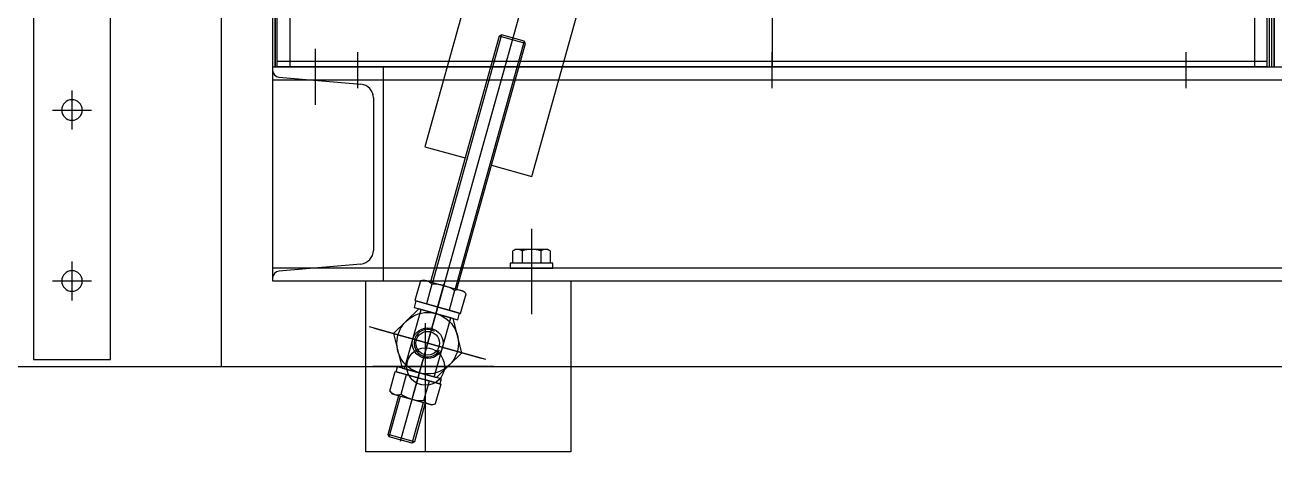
# Model space of a CAD drawing. Header units: millimetres. Extents: x 0 to 356400, y 0 to 68257.
# Drawn here: x 334516 to 335248, y 30489 to 30738 of the extents above; entities that cross this region are included whole.
import ezdxf
from ezdxf.lldxf.tags import DXFTag

# ---------------------------------------------------------------- set-up
doc = ezdxf.new("R2010")
doc.units = ezdxf.units.MM
doc.header["$LTSCALE"] = 75
doc.linetypes.add('CEN', pattern=[62, 60, -1, 0, -1])
for name, color, linetype in [('1.중심선', 1, 'CENTER'), ('8', 8, 'Continuous'), ('A-CEN', 1, 'CEN')]:
    doc.layers.add(name, color=color, linetype=linetype)
doc.styles.get("Standard").update_dxf_attribs({"font": 'arial.ttf'})
tags = doc.linetypes.add('CENTER', pattern=[2, 1.25, -0.25, 0.25, -0.25]).pattern_tags.tags
tags[10:11] = [DXFTag(74, 4), DXFTag(75, 0), DXFTag(340, '0'), DXFTag(46, 1.0), DXFTag(50, 0.0), DXFTag(44, 0.0), DXFTag(45, 0.0)]
tags[8:9] = [DXFTag(74, 4), DXFTag(75, 0), DXFTag(340, '0'), DXFTag(46, 1.0), DXFTag(50, 0.0), DXFTag(44, 0.0), DXFTag(45, 0.0)]
tags[6:7] = [DXFTag(74, 4), DXFTag(75, 0), DXFTag(340, '0'), DXFTag(46, 1.0), DXFTag(50, 0.0), DXFTag(44, 0.0), DXFTag(45, 0.0)]
tags[4:5] = [DXFTag(74, 4), DXFTag(75, 0), DXFTag(340, '0'), DXFTag(46, 1.0), DXFTag(50, 0.0), DXFTag(44, 0.0), DXFTag(45, 0.0)]

# ---------------------------------------------------------------- blocks, each defined once
blk = doc.blocks.new('DOOR-1')
at = {"color": 7}
blk.add_lwpolyline([(2964.2, 790.06), (2964.2, 1875.06), (2964.2, 1875.06), (2964.2, 1880.06), (2964.2, 1880.06), (2964.2, 1945.06), (3410.23, 1945.06), (3410.23, -734.94), (2789.2, -734.94), (2789.2, 3278.56)], dxfattribs=at)
blk.add_lwpolyline([(2854.2, 820.06), (2899.2, 820.06), (2899.2, -730.9), (2854.2, -730.9)], close=True, dxfattribs=at)
at = {"lineweight": 25}
for centre in [(2876.7, -584.94), (2876.7, -684.94)]:
    blk.add_circle(centre, 6, dxfattribs=at)
at = {"layer": '1.중심선', "lineweight": 25}
for p, q in [((2876.7, -573.58), (2876.7, -596.29)), ((2888.06, -584.94), (2865.35, -584.94)), ((2876.7, -673.58), (2876.7, -696.29)), ((2888.06, -684.94), (2865.35, -684.94))]:
    blk.add_line(p, q, dxfattribs=at)
blk = doc.blocks.new('G$CFADF2E56')
at = {"layer": '8'}
for p, q in [((290.33, 3225, 0), (290.33, 925, 0)), ((291.83, 3225, 0), (291.83, 925, 0)), ((291.83, 925, 0), (291.83, 3225, 0)), ((300.33, 3225, 0), (300.33, 925, 0)), ((582.83, 3225, 0), (582.83, 925, 0)), ((865.33, 3225, 0), (865.33, 925, 0)), ((873.83, 3225, 0), (873.83, 925, 0)), ((875.33, 3225, 0), (875.33, 925, 0)), ((875.33, 3225, 0), (875.33, 925, 0)), ((876.83, 3225, 0), (876.83, 925, 0)), ((876.83, 925, 0), (876.83, 3225, 0)), ((1064.17, 3208.46, 0), (365.69, 708.33, 0)), ((1016.53, 3158.74, 0), (379.51, 878.56, 0)), ((442.11, 861.07, 0), (1079.14, 3141.26, 0)), ((292.83, 955.5, 0), (292.83, 925.5, 0)), ((872.83, 925.5, 0), (872.83, 955.5, 0)), ((430.99, 942.05, 0), (365.06, 706.08, 0)), ((422.99, 943.16, 0), (382.85, 799.47, 0)), ((424.33, 943.91, 0), (383.89, 799.18, 0)), ((437.65, 940.19, 0), (397.22, 795.46, 0)), ((398.26, 795.17, 0), (438.4, 938.85, 0)), ((424.33, 943.91, 0), (422.99, 943.16, 0)), ((438.4, 938.85, 0), (422.99, 943.16, 0)), ((437.65, 940.19, 0), (424.33, 943.91, 0)), ((438.4, 938.85, 0), (437.65, 940.19, 0)), ((315.33, 935.83, 0), (315.33, 902.99, 0)), ((340.33, 912.75, 0), (340.33, 933.75, 0)), ((340.33, 920.5, 0), (340.33, 933.5, 0)), ((582.83, 912.75, 0), (582.83, 933.75, 0)), ((582.83, 920.5, 0), (582.83, 933.5, 0)), ((825.33, 912.75, 0), (825.33, 933.75, 0)), ((825.33, 920.5, 0), (825.33, 933.5, 0)), ((290.33, 925, 0), (290.33, 923.25, 0)), ((355.33, 925, 0), (290.33, 925, 0)), ((290.33, 925, 0), (290.33, 800, 0)), ((2045.74, 925, 0), (290.33, 925, 0)), ((875.33, 925, 0), (290.33, 925, 0)), ((292.83, 928.5, 0), (872.83, 928.5, 0)), ((292.83, 925.5, 0), (872.83, 925.5, 0)), ((355.33, 800, 0), (355.33, 925, 0)), ((522.83, 925.5, 0), (522.83, 925, 0)), ((551.63, 925.5, 0), (551.63, 925, 0)), ((552.83, 925.5, 0), (552.83, 925, 0)), ((612.83, 925.5, 0), (612.83, 925, 0)), ((614.03, 925.5, 0), (614.03, 925, 0)), ((642.83, 925.5, 0), (642.83, 925, 0)), ((1460.33, 925, 0), (875.33, 925, 0)), ((2045.74, 917.5, 0), (290.33, 917.5, 0)), ((293.99, 919.26, 0), (342.03, 915.06, 0)), ((349.33, 907.09, 0), (349.33, 817.91, 0)), ((379.51, 878.56, 0), (403.1, 871.97, 0)), ((418.51, 867.66, 0), (442.11, 861.07, 0)), ((441.93, 830.53, 0), (441.93, 780.53, 0)), ((432.43, 818.5, 0), (430.96, 817.65, 0)), ((430.96, 810.5, 0), (430.96, 817.65, 0)), ((451.43, 818.5, 0), (432.43, 818.5, 0)), ((436.44, 817.65, 0), (436.44, 810.5, 0)), ((447.41, 817.65, 0), (447.41, 810.5, 0)), ((452.9, 817.65, 0), (451.43, 818.5, 0)), ((452.9, 817.65, 0), (452.9, 810.5, 0)), ((2045.74, 807.5, 0), (290.33, 807.5, 0)), ((342.03, 809.94, 0), (293.99, 805.74, 0)), ((454.43, 810.5, 0), (429.43, 810.5, 0)), ((429.43, 810.5, 0), (429.43, 807.5, 0)), ((429.43, 807.5, 0), (454.43, 807.5, 0)), ((452.9, 810.5, 0), (430.96, 810.5, 0)), ((454.43, 807.5, 0), (454.43, 810.5, 0)), ((290.33, 801.75, 0), (290.33, 800, 0)), ((290.33, 800, 0), (355.33, 800, 0)), ((290.33, 800, 0), (2045.74, 800, 0)), ((344.93, 700, 0), (344.93, 800, 0)), ((344.93, 800, 0), (464.93, 800, 0)), ((376.92, 800.01, 0), (373.71, 788.53, 0)), ((376.92, 800.01, 0), (379, 800.55, 0)), ((379, 800.55, 0), (402.11, 794.09, 0)), ((383.59, 798.15, 0), (380.38, 786.66, 0)), ((386.79, 783.84, 0), (390.82, 798.28, 0)), ((464.93, 800, 0), (464.93, 700, 0)), ((372.26, 731.83, 0), (390.02, 795.39, 0)), ((396.94, 794.42, 0), (393.73, 782.93, 0)), ((400.4, 781.07, 0), (403.61, 792.56, 0)), ((402.11, 794.09, 0), (403.61, 792.56, 0)), ((375.97, 783.74, 0), (361.12, 769.2, 0)), ((367.63, 748.7, 0), (377.31, 783.37, 0)), ((374.25, 788.38, 0), (373.17, 784.52, 0)), ((373.17, 784.52, 0), (398.79, 777.37, 0)), ((373.71, 788.53, 0), (400.4, 781.07, 0)), ((399.87, 781.22, 0), (374.25, 788.38, 0)), ((395.99, 778.15, 0), (375.97, 783.74, 0)), ((384.96, 743.85, 0), (394.65, 778.52, 0)), ((401.15, 758.02, 0), (395.99, 778.15, 0)), ((398.79, 777.37, 0), (399.87, 781.22, 0)), ((415.15, 754.11, 0), (347.12, 773.11, 0)), ((349.84, 772.35, 0), (412.44, 754.86, 0)), ((361.12, 769.2, 0), (366.28, 749.07, 0)), ((379.93, 700, 0), (379.93, 775.35, 0)), ((386.3, 743.48, 0), (401.15, 758.02, 0)), ((419.93, 750, 0), (349.07, 750, 0)), ((358.93, 735.62, 0), (362.14, 747.11, 0)), ((362.14, 747.11, 0), (388.83, 739.65, 0)), ((362.68, 746.96, 0), (363.48, 749.85, 0)), ((388.29, 739.8, 0), (362.68, 746.96, 0)), ((389.1, 742.69, 0), (363.48, 749.85, 0)), ((366.28, 749.07, 0), (386.3, 743.48, 0)), ((365.6, 733.76, 0), (368.81, 745.24, 0)), ((375.75, 744.34, 0), (371.72, 729.9, 0)), ((378.95, 730.03, 0), (382.16, 741.52, 0)), ((388.83, 739.65, 0), (385.62, 728.16, 0)), ((389.1, 742.69, 0), (388.29, 739.8, 0)), ((357.92, 710.24, 0), (364.28, 733.01, 0)), ((358.67, 708.91, 0), (365.32, 732.72, 0)), ((358.93, 735.62, 0), (360.43, 734.09, 0)), ((360.43, 734.09, 0), (383.54, 727.63, 0)), ((372, 705.18, 0), (378.65, 729, 0)), ((379.69, 728.71, 0), (373.33, 705.94, 0)), ((383.54, 727.63, 0), (385.62, 728.16, 0)), ((358.67, 708.91, 0), (357.92, 710.24, 0)), ((373.33, 705.94, 0), (357.92, 710.24, 0)), ((372, 705.18, 0), (358.67, 708.91, 0)), ((373.33, 705.94, 0), (372, 705.18, 0)), ((464.93, 700, 0), (344.93, 700, 0))]:
    blk.add_line(p, q, dxfattribs=at)
for centre, radius in [((381.14, 763.61, 0), 18), ((381.14, 763.61, 0), 9), ((381.14, 763.61, 0), 6.92), ((379.93, 750, 0), 11)]:
    blk.add_circle(centre, radius, dxfattribs=at)
for centre, radius, start, end in [((294.33, 923.25, 0), 4, 179.99947, 264.99745), ((341.33, 907.09, 0), 8, 359.99947, 84.99745), ((341.33, 817.91, 0), 8, 275.00255, 0.00053), ((433.7, 813.65, 0), 4.85, 55.59101, 124.40899), ((441.93, 799.46, 0), 19, 73.21986, 106.78014), ((450.16, 813.65, 0), 4.85, 55.59101, 124.40899), ((294.33, 801.75, 0), 4, 95.00255, 180.00053), ((378.9, 794.21, 0), 6.13, 39.98198, 108.79995), ((384.26, 774.16, 0), 24, 74.79116, 91.58956), ((383.93, 774.25, 0), 24, 57.19237, 73.99077), ((398.91, 788.62, 0), 6.13, 39.98198, 108.79995), ((381.14, 763.61, 0), 8, 59.39097, 329.39097), ((363.63, 739.56, 0), 6.13, 219.98198, 288.79995), ((378.61, 753.93, 0), 24, 237.19237, 253.99077), ((378.28, 754.02, 0), 24, 254.79116, 271.58956), ((383.65, 733.97, 0), 6.13, 219.98198, 288.79995)]:
    blk.add_arc(centre, radius, start, end, dxfattribs=at)
at = {"layer": '8', "text_generation_flag": 4, "flags": 1}
for tag, p, rotation in [('MATERIAL', (1084.5, 20321), 180), ('ENAME', (1084.5, 20323), 180), ('NAME', (1084.5, 20324), 180), ('SPEC', (1084.5, 20322), 180), ('REMARK', (1084.5, 20317), 180), ('WEIGHT', (1084.5, 20320), 180), ('MAKER', (1084.5, 20318), 180), ('USER1', (1084.5, 20316), 180), ('USER2', (1084.5, 20315), 180), ('USER3', (1084.5, 20314), 180), ('USER4', (1084.5, 20313), 180), ('PRICE', (1084.5, 20319), 180), ('USER5', (1084.5, 20312), 180), ('QTY', (1084.5, 20311), 180), ('NAME', (525.5, 20272), 270), ('ENAME', (526.5, 20272), 270), ('SPEC', (527.5, 20272), 270), ('MATERIAL', (528.5, 20272), 270), ('WEIGHT', (529.5, 20272), 270), ('PRICE', (530.5, 20272), 270), ('MAKER', (531.5, 20272), 270), ('REMARK', (532.5, 20272), 270), ('USER1', (533.5, 20272), 270), ('USER2', (534.5, 20272), 270), ('USER3', (535.5, 20272), 270), ('USER4', (536.5, 20272), 270), ('USER5', (537.5, 20272), 270), ('QTY', (538.5, 20272), 270), ('ENAME', (504.83, 20248), 180), ('NAME', (504.83, 20249), 180), ('SPEC', (504.83, 20247), 180), ('MATERIAL', (504.83, 20246), 180), ('REMARK', (504.83, 20242), 180), ('WEIGHT', (504.83, 20245), 180), ('MAKER', (504.83, 20243), 180), ('USER1', (504.83, 20241), 180), ('USER2', (504.83, 20240), 180), ('PRICE', (504.83, 20244), 180), ('USER4', (504.83, 20238), 180), ('USER5', (504.83, 20237), 180), ('USER3', (504.83, 20239), 180), ('QTY', (504.83, 20236), 180), ('MATERIAL', (1084.5, 19421), 180), ('WEIGHT', (1084.5, 19420), 180), ('ENAME', (1084.5, 19423), 180), ('NAME', (1084.5, 19424), 180), ('SPEC', (1084.5, 19422), 180), ('REMARK', (1084.5, 19417), 180), ('MAKER', (1084.5, 19418), 180), ('USER1', (1084.5, 19416), 180), ('USER2', (1084.5, 19415), 180), ('USER3', (1084.5, 19414), 180), ('USER4', (1084.5, 19413), 180), ('PRICE', (1084.5, 19419), 180), ('USER5', (1084.5, 19412), 180), ('QTY', (1084.5, 19411), 180), ('NAME', (525.5, 19372), 270), ('ENAME', (526.5, 19372), 270), ('SPEC', (527.5, 19372), 270), ('MATERIAL', (528.5, 19372), 270), ('WEIGHT', (529.5, 19372), 270), ('PRICE', (530.5, 19372), 270), ('MAKER', (531.5, 19372), 270), ('REMARK', (532.5, 19372), 270), ('USER1', (533.5, 19372), 270), ('USER2', (534.5, 19372), 270), ('USER3', (535.5, 19372), 270), ('USER4', (536.5, 19372), 270), ('USER5', (537.5, 19372), 270), ('QTY', (538.5, 19372), 270), ('ENAME', (504.83, 19348), 180), ('NAME', (504.83, 19349), 180), ('SPEC', (504.83, 19347), 180), ('MATERIAL', (504.83, 19346), 180), ('REMARK', (504.83, 19342), 180), ('WEIGHT', (504.83, 19345), 180), ('MAKER', (504.83, 19343), 180), ('USER1', (504.83, 19341), 180), ('USER2', (504.83, 19340), 180), ('PRICE', (504.83, 19344), 180), ('USER4', (504.83, 19338), 180), ('USER5', (504.83, 19337), 180), ('USER3', (504.83, 19339), 180), ('QTY', (504.83, 19336), 180), ('MATERIAL', (1084.5, 18521), 180), ('WEIGHT', (1084.5, 18520), 180), ('ENAME', (1084.5, 18523), 180), ('NAME', (1084.5, 18524), 180), ('SPEC', (1084.5, 18522), 180), ('REMARK', (1084.5, 18517), 180), ('MAKER', (1084.5, 18518), 180), ('USER1', (1084.5, 18516), 180), ('USER2', (1084.5, 18515), 180), ('USER3', (1084.5, 18514), 180), ('USER4', (1084.5, 18513), 180), ('PRICE', (1084.5, 18519), 180), ('USER5', (1084.5, 18512), 180), ('QTY', (1084.5, 18511), 180), ('NAME', (525.5, 18472), 270), ('ENAME', (526.5, 18472), 270), ('SPEC', (527.5, 18472), 270), ('MATERIAL', (528.5, 18472), 270), ('WEIGHT', (529.5, 18472), 270), ('PRICE', (530.5, 18472), 270), ('MAKER', (531.5, 18472), 270), ('REMARK', (532.5, 18472), 270), ('USER1', (533.5, 18472), 270), ('USER2', (534.5, 18472), 270), ('USER3', (535.5, 18472), 270), ('USER4', (536.5, 18472), 270), ('USER5', (537.5, 18472), 270), ('QTY', (538.5, 18472), 270), ('ENAME', (504.83, 18448), 180), ('NAME', (504.83, 18449), 180), ('SPEC', (504.83, 18447), 180), ('MATERIAL', (504.83, 18446), 180), ('REMARK', (504.83, 18442), 180), ('WEIGHT', (504.83, 18445), 180), ('MAKER', (504.83, 18443), 180), ('USER1', (504.83, 18441), 180), ('USER2', (504.83, 18440), 180), ('USER3', (504.83, 18439), 180), ('PRICE', (504.83, 18444), 180), ('USER4', (504.83, 18438), 180), ('USER5', (504.83, 18437), 180), ('QTY', (504.83, 18436), 180), ('MATERIAL', (1084.5, 17621), 180), ('WEIGHT', (1084.5, 17620), 180), ('ENAME', (1084.5, 17623), 180), ('PRICE', (1084.5, 17619), 180), ('NAME', (1084.5, 17624), 180), ('SPEC', (1084.5, 17622), 180), ('REMARK', (1084.5, 17617), 180), ('MAKER', (1084.5, 17618), 180), ('USER1', (1084.5, 17616), 180), ('USER2', (1084.5, 17615), 180), ('USER3', (1084.5, 17614), 180), ('USER4', (1084.5, 17613), 180), ('USER5', (1084.5, 17612), 180), ('QTY', (1084.5, 17611), 180), ('NAME', (525.5, 17572), 270), ('ENAME', (526.5, 17572), 270), ('SPEC', (527.5, 17572), 270), ('MATERIAL', (528.5, 17572), 270), ('WEIGHT', (529.5, 17572), 270), ('PRICE', (530.5, 17572), 270), ('MAKER', (531.5, 17572), 270), ('REMARK', (532.5, 17572), 270), ('USER1', (533.5, 17572), 270), ('USER2', (534.5, 17572), 270), ('USER3', (535.5, 17572), 270), ('USER4', (536.5, 17572), 270), ('USER5', (537.5, 17572), 270), ('QTY', (538.5, 17572), 270), ('MATERIAL', (504.83, 17546), 180), ('ENAME', (504.83, 17548), 180), ('NAME', (504.83, 17549), 180), ('SPEC', (504.83, 17547), 180), ('REMARK', (504.83, 17542), 180), ('WEIGHT', (504.83, 17545), 180), ('MAKER', (504.83, 17543), 180), ('USER1', (504.83, 17541), 180), ('USER2', (504.83, 17540), 180), ('USER3', (504.83, 17539), 180), ('PRICE', (504.83, 17544), 180), ('USER4', (504.83, 17538), 180), ('USER5', (504.83, 17537), 180), ('QTY', (504.83, 17536), 180), ('MATERIAL', (1084.5, 16721), 180), ('WEIGHT', (1084.5, 16720), 180), ('ENAME', (1084.5, 16723), 180), ('PRICE', (1084.5, 16719), 180), ('NAME', (1084.5, 16724), 180), ('SPEC', (1084.5, 16722), 180), ('REMARK', (1084.5, 16717), 180), ('MAKER', (1084.5, 16718), 180), ('USER1', (1084.5, 16716), 180), ('USER2', (1084.5, 16715), 180), ('USER3', (1084.5, 16714), 180), ('USER4', (1084.5, 16713), 180), ('USER5', (1084.5, 16712), 180), ('QTY', (1084.5, 16711), 180), ('NAME', (525.5, 16672), 270), ('ENAME', (526.5, 16672), 270), ('SPEC', (527.5, 16672), 270), ('MATERIAL', (528.5, 16672), 270), ('WEIGHT', (529.5, 16672), 270), ('PRICE', (530.5, 16672), 270), ('MAKER', (531.5, 16672), 270), ('REMARK', (532.5, 16672), 270), ('USER1', (533.5, 16672), 270), ('USER2', (534.5, 16672), 270), ('USER3', (535.5, 16672), 270), ('USER4', (536.5, 16672), 270), ('USER5', (537.5, 16672), 270), ('QTY', (538.5, 16672), 270), ('MATERIAL', (504.83, 16646), 180), ('ENAME', (504.83, 16648), 180), ('NAME', (504.83, 16649), 180), ('SPEC', (504.83, 16647), 180), ('REMARK', (504.83, 16642), 180), ('WEIGHT', (504.83, 16645), 180), ('MAKER', (504.83, 16643), 180), ('USER1', (504.83, 16641), 180), ('USER2', (504.83, 16640), 180), ('USER3', (504.83, 16639), 180), ('PRICE', (504.83, 16644), 180), ('USER4', (504.83, 16638), 180), ('USER5', (504.83, 16637), 180), ('QTY', (504.83, 16636), 180), ('MATERIAL', (1084.5, 15821), 180), ('WEIGHT', (1084.5, 15820), 180), ('ENAME', (1084.5, 15823), 180), ('PRICE', (1084.5, 15819), 180), ('NAME', (1084.5, 15824), 180), ('SPEC', (1084.5, 15822), 180), ('REMARK', (1084.5, 15817), 180), ('MAKER', (1084.5, 15818), 180), ('USER1', (1084.5, 15816), 180), ('USER2', (1084.5, 15815), 180), ('USER3', (1084.5, 15814), 180), ('USER4', (1084.5, 15813), 180), ('USER5', (1084.5, 15812), 180), ('QTY', (1084.5, 15811), 180), ('NAME', (525.5, 15772), 270), ('ENAME', (526.5, 15772), 270), ('SPEC', (527.5, 15772), 270), ('MATERIAL', (528.5, 15772), 270), ('WEIGHT', (529.5, 15772), 270), ('PRICE', (530.5, 15772), 270), ('MAKER', (531.5, 15772), 270), ('REMARK', (532.5, 15772), 270), ('USER1', (533.5, 15772), 270), ('USER2', (534.5, 15772), 270), ('USER3', (535.5, 15772), 270), ('USER4', (536.5, 15772), 270), ('USER5', (537.5, 15772), 270), ('QTY', (538.5, 15772), 270), ('MATERIAL', (504.83, 15746), 180), ('ENAME', (504.83, 15748), 180), ('NAME', (504.83, 15749), 180), ('SPEC', (504.83, 15747), 180), ('REMARK', (504.83, 15742), 180), ('WEIGHT', (504.83, 15745), 180), ('MAKER', (504.83, 15743), 180), ('USER4', (504.83, 15738), 180), ('USER1', (504.83, 15741), 180), ('USER2', (504.83, 15740), 180), ('USER3', (504.83, 15739), 180), ('PRICE', (504.83, 15744), 180), ('USER5', (504.83, 15737), 180), ('QTY', (504.83, 15736), 180), ('MATERIAL', (1084.5, 14921), 180), ('WEIGHT', (1084.5, 14920), 180), ('ENAME', (1084.5, 14923), 180), ('MAKER', (1084.5, 14918), 180), ('PRICE', (1084.5, 14919), 180), ('NAME', (1084.5, 14924), 180), ('SPEC', (1084.5, 14922), 180), ('REMARK', (1084.5, 14917), 180), ('USER1', (1084.5, 14916), 180), ('USER2', (1084.5, 14915), 180), ('USER3', (1084.5, 14914), 180), ('USER4', (1084.5, 14913), 180), ('USER5', (1084.5, 14912), 180), ('QTY', (1084.5, 14911), 180), ('NAME', (525.5, 14872), 270), ('ENAME', (526.5, 14872), 270), ('SPEC', (527.5, 14872), 270), ('MATERIAL', (528.5, 14872), 270), ('WEIGHT', (529.5, 14872), 270), ('PRICE', (530.5, 14872), 270), ('MAKER', (531.5, 14872), 270), ('REMARK', (532.5, 14872), 270), ('USER1', (533.5, 14872), 270), ('USER2', (534.5, 14872), 270), ('USER3', (535.5, 14872), 270), ('USER4', (536.5, 14872), 270), ('USER5', (537.5, 14872), 270), ('QTY', (538.5, 14872), 270), ('MATERIAL', (504.83, 14846), 180), ('WEIGHT', (504.83, 14845), 180), ('ENAME', (504.83, 14848), 180), ('NAME', (504.83, 14849), 180), ('SPEC', (504.83, 14847), 180), ('REMARK', (504.83, 14842), 180), ('MAKER', (504.83, 14843), 180), ('USER4', (504.83, 14838), 180), ('USER1', (504.83, 14841), 180), ('USER2', (504.83, 14840), 180), ('USER3', (504.83, 14839), 180), ('PRICE', (504.83, 14844), 180), ('USER5', (504.83, 14837), 180), ('QTY', (504.83, 14836), 180), ('MATERIAL', (1084.5, 14021), 180), ('WEIGHT', (1084.5, 14020), 180), ('ENAME', (1084.5, 14023), 180), ('MAKER', (1084.5, 14018), 180), ('PRICE', (1084.5, 14019), 180), ('NAME', (1084.5, 14024), 180), ('SPEC', (1084.5, 14022), 180), ('REMARK', (1084.5, 14017), 180), ('USER1', (1084.5, 14016), 180), ('USER2', (1084.5, 14015), 180), ('USER3', (1084.5, 14014), 180), ('USER4', (1084.5, 14013), 180), ('USER5', (1084.5, 14012), 180), ('QTY', (1084.5, 14011), 180), ('NAME', (525.5, 13972), 270), ('ENAME', (526.5, 13972), 270), ('SPEC', (527.5, 13972), 270), ('MATERIAL', (528.5, 13972), 270), ('WEIGHT', (529.5, 13972), 270), ('PRICE', (530.5, 13972), 270), ('MAKER', (531.5, 13972), 270), ('REMARK', (532.5, 13972), 270), ('USER1', (533.5, 13972), 270), ('USER2', (534.5, 13972), 270), ('USER3', (535.5, 13972), 270), ('USER4', (536.5, 13972), 270), ('USER5', (537.5, 13972), 270), ('QTY', (538.5, 13972), 270), ('MATERIAL', (504.83, 13946), 180), ('WEIGHT', (504.83, 13945), 180), ('ENAME', (504.83, 13948), 180), ('NAME', (504.83, 13949), 180), ('SPEC', (504.83, 13947), 180), ('REMARK', (504.83, 13942), 180), ('MAKER', (504.83, 13943), 180), ('USER4', (504.83, 13938), 180), ('USER1', (504.83, 13941), 180), ('USER2', (504.83, 13940), 180), ('USER3', (504.83, 13939), 180), ('PRICE', (504.83, 13944), 180), ('USER5', (504.83, 13937), 180), ('QTY', (504.83, 13936), 180), ('MATERIAL', (1084.5, 12321), 180), ('WEIGHT', (1084.5, 12320), 180), ('ENAME', (1084.5, 12323), 180), ('NAME', (1084.5, 12324), 180), ('SPEC', (1084.5, 12322), 180), ('REMARK', (1084.5, 12317), 180), ('MAKER', (1084.5, 12318), 180), ('USER1', (1084.5, 12316), 180), ('USER2', (1084.5, 12315), 180), ('USER3', (1084.5, 12314), 180), ('USER4', (1084.5, 12313), 180), ('USER5', (1084.5, 12312), 180), ('PRICE', (1084.5, 12319), 180), ('QTY', (1084.5, 12311), 180), ('NAME', (525.5, 12272), 270), ('ENAME', (526.5, 12272), 270), ('SPEC', (527.5, 12272), 270), ('MATERIAL', (528.5, 12272), 270), ('WEIGHT', (529.5, 12272), 270), ('PRICE', (530.5, 12272), 270), ('MAKER', (531.5, 12272), 270), ('REMARK', (532.5, 12272), 270), ('USER1', (533.5, 12272), 270), ('USER2', (534.5, 12272), 270), ('USER3', (535.5, 12272), 270), ('USER4', (536.5, 12272), 270), ('USER5', (537.5, 12272), 270), ('QTY', (538.5, 12272), 270), ('ENAME', (504.83, 12248), 180), ('NAME', (504.83, 12249), 180), ('SPEC', (504.83, 12247), 180), ('MATERIAL', (504.83, 12246), 180), ('REMARK', (504.83, 12242), 180), ('WEIGHT', (504.83, 12245), 180), ('MAKER', (504.83, 12243), 180), ('USER1', (504.83, 12241), 180), ('USER2', (504.83, 12240), 180), ('USER3', (504.83, 12239), 180), ('PRICE', (504.83, 12244), 180), ('USER4', (504.83, 12238), 180), ('USER5', (504.83, 12237), 180), ('QTY', (504.83, 12236), 180), ('ENAME', (1084.5, 10623), 180), ('NAME', (1084.5, 10624), 180), ('SPEC', (1084.5, 10622), 180), ('MATERIAL', (1084.5, 10621), 180), ('REMARK', (1084.5, 10617), 180), ('WEIGHT', (1084.5, 10620), 180), ('MAKER', (1084.5, 10618), 180), ('USER1', (1084.5, 10616), 180), ('USER2', (1084.5, 10615), 180), ('USER3', (1084.5, 10614), 180), ('PRICE', (1084.5, 10619), 180), ('USER4', (1084.5, 10613), 180), ('USER5', (1084.5, 10612), 180), ('QTY', (1084.5, 10611), 180), ('NAME', (525.5, 10572), 270), ('ENAME', (526.5, 10572), 270), ('SPEC', (527.5, 10572), 270), ('MATERIAL', (528.5, 10572), 270), ('WEIGHT', (529.5, 10572), 270), ('PRICE', (530.5, 10572), 270), ('MAKER', (531.5, 10572), 270), ('REMARK', (532.5, 10572), 270), ('USER1', (533.5, 10572), 270), ('USER2', (534.5, 10572), 270), ('USER3', (535.5, 10572), 270), ('USER4', (536.5, 10572), 270), ('USER5', (537.5, 10572), 270), ('QTY', (538.5, 10572), 270), ('ENAME', (504.83, 10548), 180), ('NAME', (504.83, 10549), 180), ('MATERIAL', (504.83, 10546), 180), ('REMARK', (504.83, 10542), 180), ('WEIGHT', (504.83, 10545), 180), ('MAKER', (504.83, 10543), 180), ('USER1', (504.83, 10541), 180), ('PRICE', (504.83, 10544), 180), ('SPEC', (504.83, 10547), 180), ('USER4', (504.83, 10538), 180), ('USER5', (504.83, 10537), 180), ('USER2', (504.83, 10540), 180), ('USER3', (504.83, 10539), 180), ('QTY', (504.83, 10536), 180), ('ENAME', (1084.5, 8923), 180), ('NAME', (1084.5, 8924), 180), ('MATERIAL', (1084.5, 8921), 180), ('REMARK', (1084.5, 8917), 180), ('WEIGHT', (1084.5, 8920), 180), ('MAKER', (1084.5, 8918), 180), ('USER1', (1084.5, 8916), 180), ('PRICE', (1084.5, 8919), 180), ('SPEC', (1084.5, 8922), 180), ('USER2', (1084.5, 8915), 180), ('USER3', (1084.5, 8914), 180), ('USER4', (1084.5, 8913), 180), ('USER5', (1084.5, 8912), 180), ('QTY', (1084.5, 8911), 180), ('NAME', (525.5, 8872), 270), ('ENAME', (526.5, 8872), 270), ('SPEC', (527.5, 8872), 270), ('MATERIAL', (528.5, 8872), 270), ('WEIGHT', (529.5, 8872), 270), ('PRICE', (530.5, 8872), 270), ('MAKER', (531.5, 8872), 270), ('REMARK', (532.5, 8872), 270), ('USER1', (533.5, 8872), 270), ('USER2', (534.5, 8872), 270), ('USER3', (535.5, 8872), 270), ('USER4', (536.5, 8872), 270), ('USER5', (537.5, 8872), 270), ('QTY', (538.5, 8872), 270), ('MATERIAL', (504.83, 8846), 180), ('WEIGHT', (504.83, 8845), 180), ('ENAME', (504.83, 8848), 180), ('MAKER', (504.83, 8843), 180), ('PRICE', (504.83, 8844), 180), ('NAME', (504.83, 8849), 180), ('SPEC', (504.83, 8847), 180), ('REMARK', (504.83, 8842), 180), ('USER4', (504.83, 8838), 180), ('USER5', (504.83, 8837), 180), ('USER1', (504.83, 8841), 180), ('USER2', (504.83, 8840), 180), ('USER3', (504.83, 8839), 180), ('QTY', (504.83, 8836), 180), ('MATERIAL', (1084.5, 7221), 180), ('WEIGHT', (1084.5, 7220), 180), ('ENAME', (1084.5, 7223), 180), ('MAKER', (1084.5, 7218), 180), ('PRICE', (1084.5, 7219), 180), ('NAME', (1084.5, 7224), 180), ('SPEC', (1084.5, 7222), 180), ('REMARK', (1084.5, 7217), 180), ('USER1', (1084.5, 7216), 180), ('USER2', (1084.5, 7215), 180), ('USER3', (1084.5, 7214), 180), ('USER4', (1084.5, 7213), 180), ('USER5', (1084.5, 7212), 180), ('QTY', (1084.5, 7211), 180), ('NAME', (525.5, 7172), 270), ('ENAME', (526.5, 7172), 270), ('SPEC', (527.5, 7172), 270), ('MATERIAL', (528.5, 7172), 270), ('WEIGHT', (529.5, 7172), 270), ('PRICE', (530.5, 7172), 270), ('MAKER', (531.5, 7172), 270), ('REMARK', (532.5, 7172), 270), ('USER1', (533.5, 7172), 270), ('USER2', (534.5, 7172), 270), ('USER3', (535.5, 7172), 270), ('USER4', (536.5, 7172), 270), ('USER5', (537.5, 7172), 270), ('QTY', (538.5, 7172), 270), ('MATERIAL', (504.83, 7146), 180), ('WEIGHT', (504.83, 7145), 180), ('ENAME', (504.83, 7148), 180), ('NAME', (504.83, 7149), 180), ('SPEC', (504.83, 7147), 180), ('REMARK', (504.83, 7142), 180), ('MAKER', (504.83, 7143), 180), ('USER4', (504.83, 7138), 180), ('USER5', (504.83, 7137), 180), ('USER1', (504.83, 7141), 180), ('USER2', (504.83, 7140), 180), ('USER3', (504.83, 7139), 180), ('PRICE', (504.83, 7144), 180), ('QTY', (504.83, 7136), 180), ('MATERIAL', (1084.5, 5521), 180), ('WEIGHT', (1084.5, 5520), 180), ('ENAME', (1084.5, 5523), 180), ('NAME', (1084.5, 5524), 180), ('SPEC', (1084.5, 5522), 180), ('REMARK', (1084.5, 5517), 180), ('MAKER', (1084.5, 5518), 180), ('USER1', (1084.5, 5516), 180), ('USER2', (1084.5, 5515), 180), ('USER3', (1084.5, 5514), 180), ('USER4', (1084.5, 5513), 180), ('USER5', (1084.5, 5512), 180), ('PRICE', (1084.5, 5519), 180), ('QTY', (1084.5, 5511), 180), ('NAME', (525.5, 5472), 270), ('ENAME', (526.5, 5472), 270), ('SPEC', (527.5, 5472), 270), ('MATERIAL', (528.5, 5472), 270), ('WEIGHT', (529.5, 5472), 270), ('PRICE', (530.5, 5472), 270), ('MAKER', (531.5, 5472), 270), ('REMARK', (532.5, 5472), 270), ('USER1', (533.5, 5472), 270), ('USER2', (534.5, 5472), 270), ('USER3', (535.5, 5472), 270), ('USER4', (536.5, 5472), 270), ('USER5', (537.5, 5472), 270), ('QTY', (538.5, 5472), 270), ('MATERIAL', (504.83, 5446), 180), ('ENAME', (504.83, 5448), 180), ('NAME', (504.83, 5449), 180), ('SPEC', (504.83, 5447), 180), ('REMARK', (504.83, 5442), 180), ('WEIGHT', (504.83, 5445), 180), ('MAKER', (504.83, 5443), 180), ('USER1', (504.83, 5441), 180), ('USER2', (504.83, 5440), 180), ('USER3', (504.83, 5439), 180), ('PRICE', (504.83, 5444), 180), ('USER4', (504.83, 5438), 180), ('USER5', (504.83, 5437), 180), ('QTY', (504.83, 5436), 180), ('MATERIAL', (1084.5, 3821), 180), ('ENAME', (1084.5, 3823), 180), ('NAME', (1084.5, 3824), 180), ('SPEC', (1084.5, 3822), 180), ('REMARK', (1084.5, 3817), 180), ('WEIGHT', (1084.5, 3820), 180), ('MAKER', (1084.5, 3818), 180), ('USER1', (1084.5, 3816), 180), ('USER2', (1084.5, 3815), 180), ('USER3', (1084.5, 3814), 180), ('PRICE', (1084.5, 3819), 180), ('USER4', (1084.5, 3813), 180), ('USER5', (1084.5, 3812), 180), ('QTY', (1084.5, 3811), 180), ('NAME', (525.5, 3772), 270), ('ENAME', (526.5, 3772), 270), ('SPEC', (527.5, 3772), 270), ('MATERIAL', (528.5, 3772), 270), ('WEIGHT', (529.5, 3772), 270), ('PRICE', (530.5, 3772), 270), ('MAKER', (531.5, 3772), 270), ('REMARK', (532.5, 3772), 270), ('USER1', (533.5, 3772), 270), ('USER2', (534.5, 3772), 270), ('USER3', (535.5, 3772), 270), ('USER4', (536.5, 3772), 270), ('USER5', (537.5, 3772), 270), ('QTY', (538.5, 3772), 270), ('ENAME', (504.83, 3748), 180), ('NAME', (504.83, 3749), 180), ('MATERIAL', (504.83, 3746), 180), ('REMARK', (504.83, 3742), 180), ('WEIGHT', (504.83, 3745), 180), ('MAKER', (504.83, 3743), 180), ('USER1', (504.83, 3741), 180), ('PRICE', (504.83, 3744), 180), ('SPEC', (504.83, 3747), 180), ('USER4', (504.83, 3738), 180), ('USER5', (504.83, 3737), 180), ('USER2', (504.83, 3740), 180), ('USER3', (504.83, 3739), 180), ('QTY', (504.83, 3736), 180), ('ENAME', (1084.5, 2123), 180), ('NAME', (1084.5, 2124), 180), ('MATERIAL', (1084.5, 2121), 180), ('REMARK', (1084.5, 2117), 180), ('WEIGHT', (1084.5, 2120), 180), ('MAKER', (1084.5, 2118), 180), ('USER1', (1084.5, 2116), 180), ('PRICE', (1084.5, 2119), 180), ('SPEC', (1084.5, 2122), 180), ('USER2', (1084.5, 2115), 180), ('USER3', (1084.5, 2114), 180), ('USER4', (1084.5, 2113), 180), ('USER5', (1084.5, 2112), 180), ('QTY', (1084.5, 2111), 180), ('NAME', (525.5, 2072), 270), ('ENAME', (526.5, 2072), 270), ('SPEC', (527.5, 2072), 270), ('MATERIAL', (528.5, 2072), 270), ('WEIGHT', (529.5, 2072), 270), ('PRICE', (530.5, 2072), 270), ('MAKER', (531.5, 2072), 270), ('REMARK', (532.5, 2072), 270), ('USER1', (533.5, 2072), 270), ('USER2', (534.5, 2072), 270), ('USER3', (535.5, 2072), 270), ('USER4', (536.5, 2072), 270), ('USER5', (537.5, 2072), 270), ('QTY', (538.5, 2072), 270), ('MATERIAL', (504.83, 2046), 180), ('WEIGHT', (504.83, 2045), 180), ('ENAME', (504.83, 2048), 180), ('MAKER', (504.83, 2043), 180), ('PRICE', (504.83, 2044), 180), ('NAME', (504.83, 2049), 180), ('SPEC', (504.83, 2047), 180), ('REMARK', (504.83, 2042), 180), ('USER4', (504.83, 2038), 180), ('USER5', (504.83, 2037), 180), ('USER1', (504.83, 2041), 180), ('USER2', (504.83, 2040), 180), ('USER3', (504.83, 2039), 180), ('QTY', (504.83, 2036), 180), ('MATERIAL', (1084.5, 421), 180), ('REMARK', (1084.5, 417), 180), ('WEIGHT', (1084.5, 420), 180), ('ENAME', (1084.5, 423), 180), ('MAKER', (1084.5, 418), 180), ('PRICE', (1084.5, 419), 180), ('NAME', (1084.5, 424), 180), ('SPEC', (1084.5, 422), 180), ('USER1', (1084.5, 416), 180), ('USER2', (1084.5, 415), 180), ('USER3', (1084.5, 414), 180), ('USER4', (1084.5, 413), 180), ('USER5', (1084.5, 412), 180), ('QTY', (1084.5, 411), 180), ('NAME', (525.5, 372), 270), ('ENAME', (526.5, 372), 270), ('SPEC', (527.5, 372), 270), ('MATERIAL', (528.5, 372), 270), ('WEIGHT', (529.5, 372), 270), ('PRICE', (530.5, 372), 270), ('MAKER', (531.5, 372), 270), ('REMARK', (532.5, 372), 270), ('USER1', (533.5, 372), 270), ('USER2', (534.5, 372), 270), ('USER3', (535.5, 372), 270), ('USER4', (536.5, 372), 270), ('USER5', (537.5, 372), 270), ('QTY', (538.5, 372), 270), ('MATERIAL', (504.83, 346), 180), ('WEIGHT', (504.83, 345), 180), ('ENAME', (504.83, 348), 180), ('PRICE', (504.83, 344), 180), ('NAME', (504.83, 349), 180), ('SPEC', (504.83, 347), 180), ('REMARK', (504.83, 342), 180), ('MAKER', (504.83, 343), 180), ('USER4', (504.83, 338), 180), ('USER5', (504.83, 337), 180), ('USER1', (504.83, 341), 180), ('USER2', (504.83, 340), 180), ('USER3', (504.83, 339), 180), ('QTY', (504.83, 336), 180)]:
    blk.add_attdef(tag, p, '', height=0.25, rotation=rotation, dxfattribs=at)
at = {"layer": '8', "flags": 1}
for tag, p in [('SPEC', (1830.83, 20247)), ('NAME', (1830.83, 20249)), ('ENAME', (1830.83, 20248)), ('WEIGHT', (1830.83, 20245)), ('MATERIAL', (1830.83, 20246)), ('PRICE', (1830.83, 20244)), ('MAKER', (1830.83, 20243)), ('REMARK', (1830.83, 20242)), ('USER1', (1830.83, 20241)), ('USER2', (1830.83, 20240)), ('QTY', (1830.83, 20236)), ('USER3', (1830.83, 20239)), ('USER4', (1830.83, 20238)), ('USER5', (1830.83, 20237)), ('SPEC', (1830.83, 19347)), ('NAME', (1830.83, 19349)), ('ENAME', (1830.83, 19348)), ('WEIGHT', (1830.83, 19345)), ('MATERIAL', (1830.83, 19346)), ('PRICE', (1830.83, 19344)), ('MAKER', (1830.83, 19343)), ('REMARK', (1830.83, 19342)), ('USER1', (1830.83, 19341)), ('USER2', (1830.83, 19340)), ('QTY', (1830.83, 19336)), ('USER3', (1830.83, 19339)), ('USER4', (1830.83, 19338)), ('USER5', (1830.83, 19337)), ('SPEC', (1830.83, 18447)), ('NAME', (1830.83, 18449)), ('ENAME', (1830.83, 18448)), ('WEIGHT', (1830.83, 18445)), ('MATERIAL', (1830.83, 18446)), ('PRICE', (1830.83, 18444)), ('MAKER', (1830.83, 18443)), ('REMARK', (1830.83, 18442)), ('USER1', (1830.83, 18441)), ('USER2', (1830.83, 18440)), ('USER3', (1830.83, 18439)), ('QTY', (1830.83, 18436)), ('USER4', (1830.83, 18438)), ('USER5', (1830.83, 18437)), ('SPEC', (1830.83, 17547)), ('NAME', (1830.83, 17549)), ('ENAME', (1830.83, 17548)), ('MATERIAL', (1830.83, 17546)), ('WEIGHT', (1830.83, 17545)), ('PRICE', (1830.83, 17544)), ('MAKER', (1830.83, 17543)), ('REMARK', (1830.83, 17542)), ('USER1', (1830.83, 17541)), ('USER2', (1830.83, 17540)), ('USER3', (1830.83, 17539)), ('QTY', (1830.83, 17536)), ('USER4', (1830.83, 17538)), ('USER5', (1830.83, 17537)), ('SPEC', (1830.83, 16647)), ('NAME', (1830.83, 16649)), ('ENAME', (1830.83, 16648)), ('MATERIAL', (1830.83, 16646)), ('WEIGHT', (1830.83, 16645)), ('PRICE', (1830.83, 16644)), ('MAKER', (1830.83, 16643)), ('REMARK', (1830.83, 16642)), ('USER1', (1830.83, 16641)), ('USER2', (1830.83, 16640)), ('USER3', (1830.83, 16639)), ('QTY', (1830.83, 16636)), ('USER4', (1830.83, 16638)), ('USER5', (1830.83, 16637)), ('SPEC', (1830.83, 15747)), ('NAME', (1830.83, 15749)), ('ENAME', (1830.83, 15748)), ('MATERIAL', (1830.83, 15746)), ('WEIGHT', (1830.83, 15745)), ('PRICE', (1830.83, 15744)), ('MAKER', (1830.83, 15743)), ('REMARK', (1830.83, 15742)), ('USER1', (1830.83, 15741)), ('USER2', (1830.83, 15740)), ('USER3', (1830.83, 15739)), ('USER4', (1830.83, 15738)), ('QTY', (1830.83, 15736)), ('USER5', (1830.83, 15737)), ('WEIGHT', (1830.83, 14845)), ('SPEC', (1830.83, 14847)), ('NAME', (1830.83, 14849)), ('ENAME', (1830.83, 14848)), ('MATERIAL', (1830.83, 14846)), ('PRICE', (1830.83, 14844)), ('MAKER', (1830.83, 14843)), ('REMARK', (1830.83, 14842)), ('USER1', (1830.83, 14841)), ('USER2', (1830.83, 14840)), ('USER3', (1830.83, 14839)), ('USER4', (1830.83, 14838)), ('QTY', (1830.83, 14836)), ('USER5', (1830.83, 14837)), ('WEIGHT', (1830.83, 13945)), ('SPEC', (1830.83, 13947)), ('NAME', (1830.83, 13949)), ('ENAME', (1830.83, 13948)), ('MATERIAL', (1830.83, 13946)), ('PRICE', (1830.83, 13944)), ('MAKER', (1830.83, 13943)), ('REMARK', (1830.83, 13942)), ('USER1', (1830.83, 13941)), ('USER2', (1830.83, 13940)), ('USER3', (1830.83, 13939)), ('USER4', (1830.83, 13938)), ('QTY', (1830.83, 13936)), ('USER5', (1830.83, 13937)), ('SPEC', (1830.83, 12247)), ('NAME', (1830.83, 12249)), ('ENAME', (1830.83, 12248)), ('WEIGHT', (1830.83, 12245)), ('MATERIAL', (1830.83, 12246)), ('PRICE', (1830.83, 12244)), ('MAKER', (1830.83, 12243)), ('REMARK', (1830.83, 12242)), ('USER1', (1830.83, 12241)), ('USER2', (1830.83, 12240)), ('USER3', (1830.83, 12239)), ('QTY', (1830.83, 12236)), ('USER4', (1830.83, 12238)), ('USER5', (1830.83, 12237)), ('NAME', (1830.83, 10549)), ('ENAME', (1830.83, 10548)), ('WEIGHT', (1830.83, 10545)), ('SPEC', (1830.83, 10547)), ('MATERIAL', (1830.83, 10546)), ('PRICE', (1830.83, 10544)), ('MAKER', (1830.83, 10543)), ('REMARK', (1830.83, 10542)), ('USER1', (1830.83, 10541)), ('QTY', (1830.83, 10536)), ('USER2', (1830.83, 10540)), ('USER3', (1830.83, 10539)), ('USER4', (1830.83, 10538)), ('USER5', (1830.83, 10537)), ('WEIGHT', (1830.83, 8845)), ('SPEC', (1830.83, 8847)), ('NAME', (1830.83, 8849)), ('ENAME', (1830.83, 8848)), ('MATERIAL', (1830.83, 8846)), ('PRICE', (1830.83, 8844)), ('MAKER', (1830.83, 8843)), ('QTY', (1830.83, 8836)), ('REMARK', (1830.83, 8842)), ('USER1', (1830.83, 8841)), ('USER2', (1830.83, 8840)), ('USER3', (1830.83, 8839)), ('USER4', (1830.83, 8838)), ('USER5', (1830.83, 8837)), ('WEIGHT', (1830.83, 7145)), ('SPEC', (1830.83, 7147)), ('NAME', (1830.83, 7149)), ('ENAME', (1830.83, 7148)), ('MATERIAL', (1830.83, 7146)), ('PRICE', (1830.83, 7144)), ('MAKER', (1830.83, 7143)), ('REMARK', (1830.83, 7142)), ('USER1', (1830.83, 7141)), ('USER2', (1830.83, 7140)), ('USER3', (1830.83, 7139)), ('USER4', (1830.83, 7138)), ('USER5', (1830.83, 7137)), ('QTY', (1830.83, 7136)), ('SPEC', (1830.83, 5447)), ('NAME', (1830.83, 5449)), ('ENAME', (1830.83, 5448)), ('MATERIAL', (1830.83, 5446)), ('WEIGHT', (1830.83, 5445)), ('PRICE', (1830.83, 5444)), ('MAKER', (1830.83, 5443)), ('REMARK', (1830.83, 5442)), ('USER1', (1830.83, 5441)), ('USER2', (1830.83, 5440)), ('USER3', (1830.83, 5439)), ('QTY', (1830.83, 5436)), ('USER4', (1830.83, 5438)), ('USER5', (1830.83, 5437)), ('NAME', (1830.83, 3749)), ('ENAME', (1830.83, 3748)), ('WEIGHT', (1830.83, 3745)), ('SPEC', (1830.83, 3747)), ('MATERIAL', (1830.83, 3746)), ('PRICE', (1830.83, 3744)), ('MAKER', (1830.83, 3743)), ('REMARK', (1830.83, 3742)), ('USER1', (1830.83, 3741)), ('QTY', (1830.83, 3736)), ('USER2', (1830.83, 3740)), ('USER3', (1830.83, 3739)), ('USER4', (1830.83, 3738)), ('USER5', (1830.83, 3737)), ('WEIGHT', (1830.83, 2045)), ('SPEC', (1830.83, 2047)), ('NAME', (1830.83, 2049)), ('ENAME', (1830.83, 2048)), ('MATERIAL', (1830.83, 2046)), ('PRICE', (1830.83, 2044)), ('MAKER', (1830.83, 2043)), ('QTY', (1830.83, 2036)), ('REMARK', (1830.83, 2042)), ('USER1', (1830.83, 2041)), ('USER2', (1830.83, 2040)), ('USER3', (1830.83, 2039)), ('USER4', (1830.83, 2038)), ('USER5', (1830.83, 2037)), ('WEIGHT', (1830.83, 345)), ('SPEC', (1830.83, 347)), ('NAME', (1830.83, 349)), ('ENAME', (1830.83, 348)), ('MATERIAL', (1830.83, 346)), ('PRICE', (1830.83, 344)), ('MAKER', (1830.83, 343)), ('REMARK', (1830.83, 342)), ('USER1', (1830.83, 341)), ('USER2', (1830.83, 340)), ('USER3', (1830.83, 339)), ('USER4', (1830.83, 338)), ('USER5', (1830.83, 337)), ('QTY', (1830.83, 336))]:
    blk.add_attdef(tag, p, '', height=0.25, dxfattribs=at)

msp = doc.modelspace()

# ---------------------------------------------------------------- linework, layer by layer
at = {"layer": 'A-CEN'}
msp.add_line((325175, 30538.64), (343075, 30538.64), dxfattribs=at)

# ---------------------------------------------------------------- block references
msp.add_blockref('G$CFADF2E56', (334370.93, 29788.64, 0))
at = {"lineweight": 25, "xscale": -1}
msp.add_blockref('DOOR-1', (337420.47, 31273.58, 0), dxfattribs=at)

doc.saveas('drawing.dxf')
